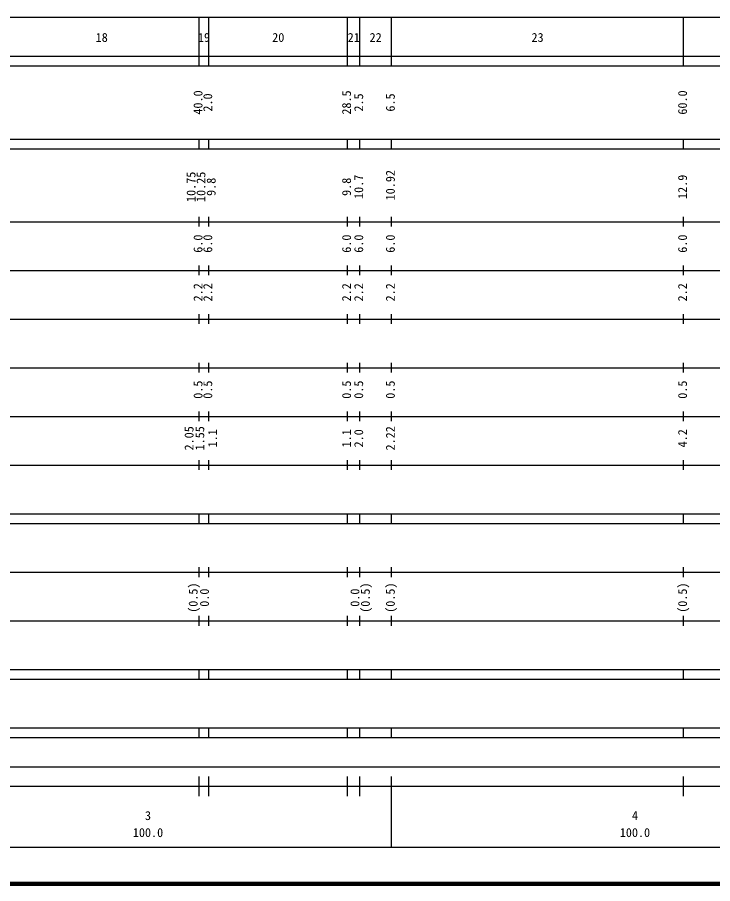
# Model space of a CAD drawing. Units: millimetres on the paper, enlarged 1000 times. Extents: x 40000 to 680000, y 20000 to 380000.
# Drawn here: x 291165 to 433962, y 20000 to 198000 of the extents above; entities that cross this region are included whole.
import ezdxf
from ezdxf.enums import TextEntityAlignment as Align

# ---------------------------------------------------------------- set-up
doc = ezdxf.new("R2010")
doc.units = ezdxf.units.MM
doc.header["$LTSCALE"] = 1000
doc.layers.add('M-TTL', color=2, linetype='Continuous', lineweight=140)
doc.layers.add('M-TTL-BAND', color=7, linetype='Continuous', lineweight=25)
doc.styles.add('ＭＳ ゴシック', font='')
doc.styles.get('ＭＳ ゴシック').set_extended_font_data('MS Gothic')

msp = doc.modelspace()

# ---------------------------------------------------------------- linework, layer by layer
at = {"layer": 'M-TTL'}
msp.add_line((40000, 20000), (680000, 20000), dxfattribs=at)
at = {"layer": 'M-TTL-BAND'}
for p, q in [((68000, 198000), (579000, 198000)), ((328500, 188000), (328500, 198000)), ((330500, 188000), (330500, 198000)), ((359000, 188000), (359000, 198000)), ((361500, 188000), (361500, 198000)), ((368000, 188000), (368000, 198000)), ((428000, 188000), (428000, 198000)), ((40000, 190000), (579000, 190000)), ((40000, 188000), (579000, 188000)), ((40000, 173000), (579000, 173000)), ((328500, 171000), (328500, 173000)), ((330500, 171000), (330500, 173000)), ((359000, 171000), (359000, 173000)), ((361500, 171000), (361500, 173000)), ((368000, 171000), (368000, 173000)), ((428000, 171000), (428000, 173000)), ((40000, 171000), (579000, 171000)), ((328500, 155000), (328500, 157000)), ((330500, 155000), (330500, 157000)), ((359000, 155000), (359000, 157000)), ((361500, 155000), (361500, 157000)), ((368000, 155000), (368000, 157000)), ((428000, 155000), (428000, 157000)), ((40000, 156000), (579000, 156000)), ((46000, 146000), (579000, 146000)), ((328500, 145000), (328500, 147000)), ((330500, 145000), (330500, 147000)), ((359000, 145000), (359000, 147000)), ((361500, 145000), (361500, 147000)), ((368000, 145000), (368000, 147000)), ((428000, 145000), (428000, 147000)), ((52000, 136000), (579000, 136000)), ((328500, 135000), (328500, 137000)), ((330500, 135000), (330500, 137000)), ((359000, 135000), (359000, 137000)), ((361500, 135000), (361500, 137000)), ((368000, 135000), (368000, 137000)), ((428000, 135000), (428000, 137000)), ((328500, 125000), (328500, 127000)), ((330500, 125000), (330500, 127000)), ((359000, 125000), (359000, 127000)), ((361500, 125000), (361500, 127000)), ((368000, 125000), (368000, 127000)), ((428000, 125000), (428000, 127000)), ((46000, 126000), (579000, 126000)), ((52000, 116000), (579000, 116000)), ((328500, 115000), (328500, 117000)), ((330500, 115000), (330500, 117000)), ((359000, 115000), (359000, 117000)), ((361500, 115000), (361500, 117000)), ((368000, 115000), (368000, 117000)), ((428000, 115000), (428000, 117000)), ((328500, 105000), (328500, 107000)), ((330500, 105000), (330500, 107000)), ((359000, 105000), (359000, 107000)), ((361500, 105000), (361500, 107000)), ((368000, 105000), (368000, 107000)), ((428000, 105000), (428000, 107000)), ((46000, 106000), (579000, 106000)), ((40000, 96000), (579000, 96000)), ((328500, 94000), (328500, 96000)), ((330500, 94000), (330500, 96000)), ((359000, 94000), (359000, 96000)), ((361500, 94000), (361500, 96000)), ((368000, 94000), (368000, 96000)), ((428000, 94000), (428000, 96000)), ((40000, 94000), (579000, 94000)), ((49000, 84000), (579000, 84000)), ((328500, 83000), (328500, 85000)), ((330500, 83000), (330500, 85000)), ((359000, 83000), (359000, 85000)), ((361500, 83000), (361500, 85000)), ((368000, 83000), (368000, 85000)), ((428000, 83000), (428000, 85000)), ((328500, 73000), (328500, 75000)), ((330500, 73000), (330500, 75000)), ((359000, 73000), (359000, 75000)), ((361500, 73000), (361500, 75000)), ((368000, 73000), (368000, 75000)), ((428000, 73000), (428000, 75000)), ((40000, 74000), (579000, 74000)), ((40000, 64000), (579000, 64000)), ((328500, 62000), (328500, 64000)), ((330500, 62000), (330500, 64000)), ((359000, 62000), (359000, 64000)), ((361500, 62000), (361500, 64000)), ((368000, 62000), (368000, 64000)), ((428000, 62000), (428000, 64000)), ((40000, 62000), (579000, 62000)), ((40000, 52000), (579000, 52000)), ((328500, 50000), (328500, 52000)), ((330500, 50000), (330500, 52000)), ((359000, 50000), (359000, 52000)), ((361500, 50000), (361500, 52000)), ((368000, 50000), (368000, 52000)), ((428000, 50000), (428000, 52000)), ((40000, 50000), (579000, 50000)), ((71000, 44000), (565000, 44000)), ((328500, 38000), (328500, 42000)), ((330500, 38000), (330500, 42000)), ((359000, 38000), (359000, 42000)), ((361500, 38000), (361500, 42000)), ((368000, 27500), (368000, 42000)), ((428000, 38000), (428000, 42000)), ((40000, 40000), (579000, 40000)), ((68000, 27500), (579000, 27500))]:
    msp.add_line(p, q, dxfattribs=at)

# ---------------------------------------------------------------- texts
at = {"layer": 'M-TTL-BAND', "style": 'ＭＳ ゴシック'}
for s, p in [('18', (308500, 192405)), ('19', (329500, 192405)), ('20', (344750, 192405)), ('21', (360250, 192405)), ('22', (364750, 192405)), ('23', (398000, 192405)), ('3', (318000, 32523)), ('4', (418000, 32523)), ('100.0', (318000, 29033)), ('100.0', (418000, 29033))]:
    msp.add_text(s, height=1833, dxfattribs=at).set_placement(p, align=Align.BOTTOM_CENTER)
for s, p in [('40.0', (329732, 180500)), ('2.0', (331732, 180500)), ('28.5', (360232, 180500)), ('2.5', (362732, 180500)), ('6.5', (369232, 180500)), ('60.0', (429232, 180500)), ('10.75', (328304, 163174)), ('10.25', (330338, 163174)), ('10.92', (369232, 163512)), ('9.8', (332427, 163174)), ('9.8', (360232, 163174)), ('10.7', (362732, 163174)), ('12.9', (429232, 163174)), ('6.0', (329732, 151500)), ('6.0', (331732, 151500)), ('6.0', (360232, 151500)), ('6.0', (362732, 151500)), ('6.0', (369232, 151500)), ('6.0', (429232, 151500)), ('2.2', (329732, 141500)), ('2.2', (331732, 141500)), ('2.2', (360232, 141500)), ('2.2', (362732, 141500)), ('2.2', (369232, 141500)), ('2.2', (429232, 141500)), ('0.5', (329732, 121500)), ('0.5', (331732, 121500)), ('0.5', (360232, 121500)), ('0.5', (362732, 121500)), ('0.5', (369232, 121500)), ('0.5', (429232, 121500)), ('2.05', (327891, 111500)), ('1.55', (330100, 111500)), ('1.1', (332722, 111500)), ('1.1', (360232, 111500)), ('2.0', (362732, 111500)), ('2.22', (369232, 111500)), ('4.2', (429232, 111500)), ('(0.5)', (328732, 78764)), ('0.0', (331051, 78764)), ('0.0', (361952, 78764)), ('(0.5)', (364102, 78764)), ('(0.5)', (369232, 78764)), ('(0.5)', (429232, 78764))]:
    msp.add_text(s, height=1833, rotation=90, dxfattribs=at).set_placement(p, align=Align.BOTTOM_CENTER)

doc.saveas('drawing.dxf')
